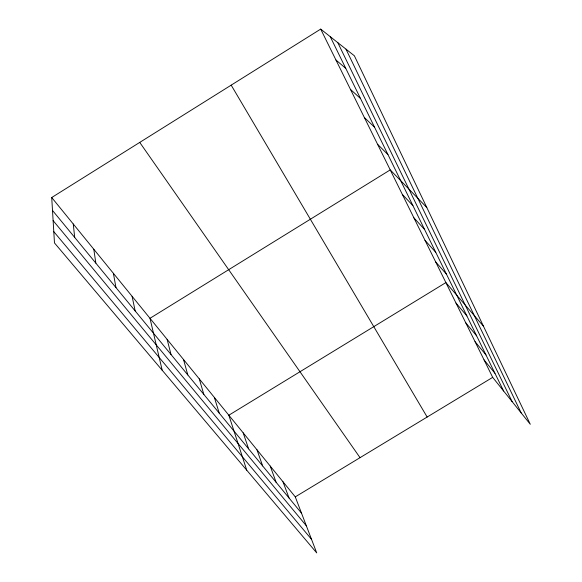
<?xml version="1.0" encoding="UTF-8"?>
<svg xmlns="http://www.w3.org/2000/svg" width="582" height="582" viewBox="0 0 582 582"><rect width="100%" height="100%" fill="white"/><g stroke="black" fill="none" stroke-linecap="round" stroke-linejoin="round"><path stroke-width="0.87" d="M51.718 197.524L295.278 496.875L316.717 552.9L54.468 242.927L51.718 197.524L320.689 29.1L354.373 55.792L530.282 424.278L492.685 377.362L320.689 29.1M295.278 496.875L492.685 377.362M335.952 60.004L345.766 68.378M350.488 89.432L360.513 98.518M364.347 117.499L374.553 127.218M377.58 144.292L387.939 154.579M426.81 207.527L390.224 169.9L149.989 318.303L162.196 370.261M402.322 194.395L412.922 205.635M413.904 217.85L424.598 229.497M425.006 240.33L435.773 252.333M435.656 261.885L446.474 274.217M483.489 326.255L445.885 282.59L228.835 415.213L246.746 470.191M455.997 303.069L466.895 315.946M53.784 231.658L311.516 539.31M465.716 322.748L476.629 335.843M53.115 220.622L306.35 525.801M475.05 341.656L485.977 354.955M52.496 210.437L301.512 513.157M484.035 359.843L494.969 373.324M139.738 142.408L360.032 457.67M231.185 85.147L427.152 417.039M330.263 36.688L503.612 390.995M337.815 42.668L512.095 401.58M345.999 49.157L521.159 412.885M282.99 481.772L289.05 498.01M270.237 466.087L276.108 482.274M256.975 449.791L262.635 465.898M243.189 432.848L248.616 448.86M214.343 397.397L219.239 413.147M199.248 378.846L203.846 394.429M183.519 359.509L187.79 374.91M167.114 339.35L171.021 354.525M132.099 296.318L135.162 310.926M113.388 273.314L115.964 287.588M93.797 249.242L95.834 263.115M73.259 224.005L74.7 237.434"/></g></svg>
